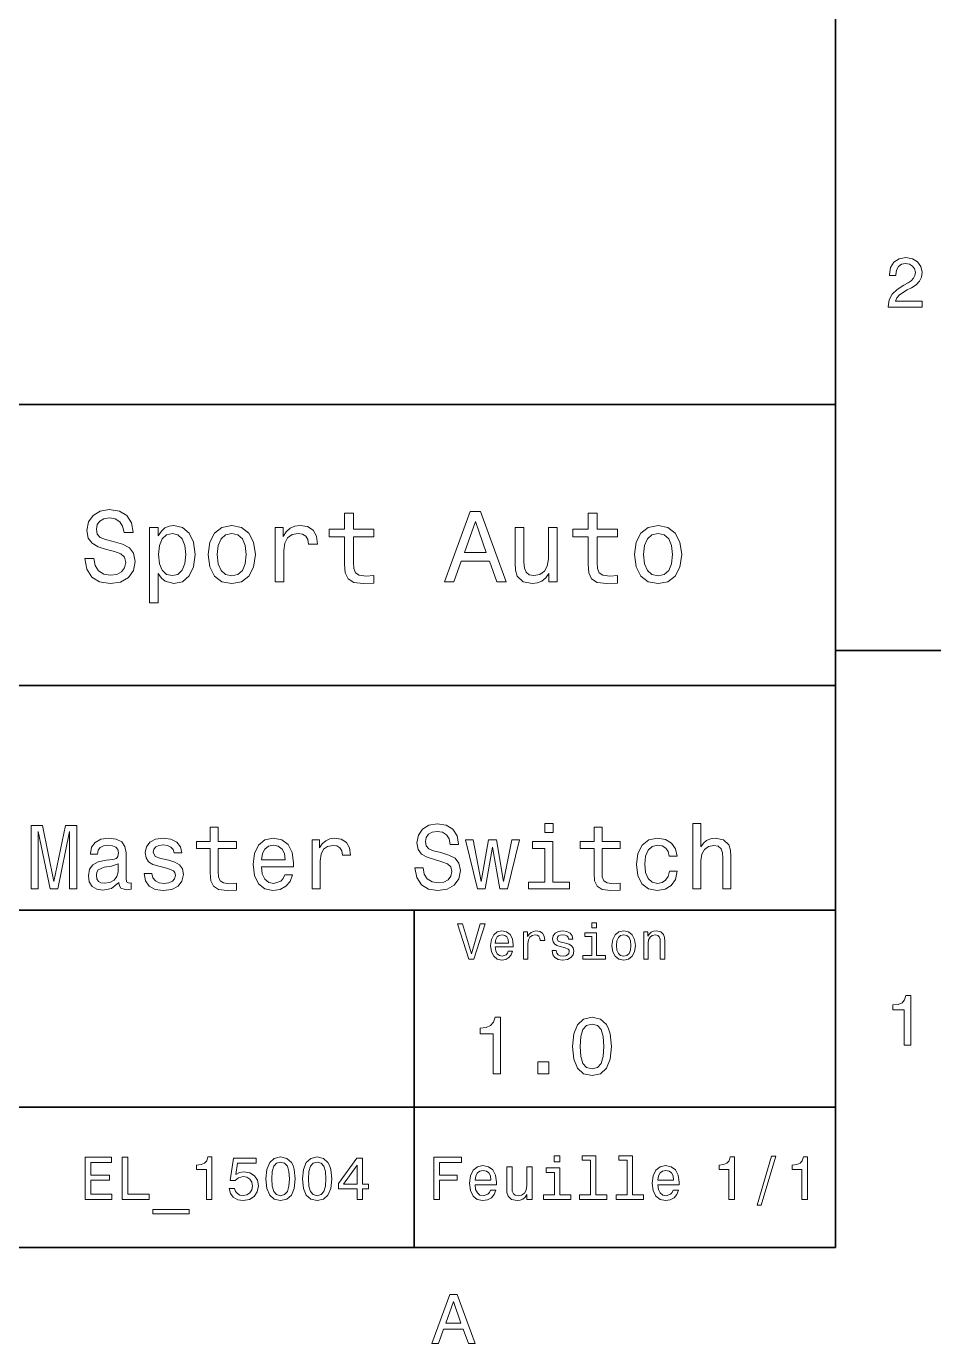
# Model space of a CAD drawing. Extents: x 0 to 297, y 0 to 210.
# Drawn here: x 229.4 to 294.5, y 3.2 to 96.9 of the extents above; entities that cross this region are included whole.
import ezdxf

# ---------------------------------------------------------------- set-up
doc = ezdxf.new("R2010")
doc.units = 0

msp = doc.modelspace()

# ---------------------------------------------------------------- linework, layer by layer
at = {"color": 7, "lineweight": 35}
for p, q in [((287, 10), (287, 200)), ((97, 70), (287, 70)), ((287, 70), (287, 10)), ((162, 50), (287, 50)), ((162, 34), (287, 34)), ((257, 10), (257, 34)), ((162, 20), (287, 20)), ((10, 10), (287, 10)), ((97, 10), (287, 10))]:
    msp.add_line(p, q, dxfattribs=at)
at = {"color": 7, "lineweight": 35, "ltscale": 0.1875}
msp.add_line((287, 52.5), (294.5, 52.5), dxfattribs=at)
at = {"color": 7, "lineweight": 13}
for points in [[(290.76947, 76.916786), (293.175079, 76.916786), (293.175079, 77.350502), (291.273773, 77.350502), (291.3797, 77.587532), (291.561249, 77.784218), (292.121033, 78.142288), (292.418579, 78.293587), (292.751434, 78.510445), (292.988464, 78.762604), (293.124634, 79.060158), (293.175079, 79.398056), (293.089355, 79.821686), (292.852325, 80.154541), (292.489197, 80.366356), (292.020172, 80.442001), (291.536041, 80.35627), (291.167877, 80.119232), (290.930847, 79.740997), (290.850159, 79.241714), (290.850159, 79.171112), (291.309082, 79.171112), (291.309082, 79.211456), (291.354462, 79.554398), (291.490631, 79.806557), (291.707489, 79.967941), (291.994965, 80.023415), (292.287476, 79.972984), (292.504333, 79.846901), (292.645538, 79.650215), (292.695984, 79.403099), (292.660675, 79.171112), (292.56485, 78.974426), (292.403473, 78.802956), (292.181549, 78.651657), (291.884003, 78.490273), (291.389771, 78.177589), (291.041779, 77.844742), (290.835022, 77.441284), (290.76947, 76.931915)], [(234.20462, 59.030979), (233.548996, 59.030979), (233.693085, 58.267288), (234.053314, 57.70533), (234.608078, 57.366714), (235.357361, 57.244236), (236.099426, 57.359509), (236.654175, 57.67651), (237.007202, 58.17363), (237.136902, 58.82925), (237.028824, 59.420029), (236.726227, 59.801872), (236.236313, 60.054031), (235.580704, 60.241352), (235.018738, 60.378242), (234.651306, 60.536743), (234.442368, 60.767288), (234.377533, 61.127522), (234.442368, 61.451729), (234.629684, 61.696686), (234.917877, 61.862389), (235.314133, 61.920029), (235.71759, 61.84798), (236.034592, 61.653458), (236.24353, 61.32925), (236.344391, 60.889767), (237, 60.889767), (237, 60.904179), (236.884735, 61.581409), (236.546112, 62.085732), (236.01297, 62.402737), (235.292511, 62.510807), (234.644104, 62.402737), (234.139771, 62.100143), (233.815567, 61.631844), (233.700287, 61.026657), (233.793961, 60.486309), (234.067734, 60.118874), (234.5, 59.873917), (235.09079, 59.6866), (235.674362, 59.520893), (236.113831, 59.362389), (236.380402, 59.131844), (236.47406, 58.757202), (236.387619, 58.375359), (236.164276, 58.087173), (235.825653, 57.907059), (235.386169, 57.849422), (234.896255, 57.928673), (234.521622, 58.159222), (234.283875, 58.533859)], [(252.05043, 60.579971), (252.05043, 58.64193), (252.093658, 58.015129), (252.29538, 57.582851), (252.698853, 57.330688), (253.383286, 57.244236), (254.132568, 57.280258), (254.132568, 57.827808), (253.585022, 57.78458), (253.087891, 57.842216), (252.82132, 58.022331), (252.706055, 58.324928), (252.684448, 58.75), (252.684448, 60.579971), (254.132568, 60.579971), (254.132568, 61.120316), (252.684448, 61.120316), (252.684448, 62.251438), (252.05043, 62.251438), (252.05043, 61.120316), (250.955322, 61.120316), (250.955322, 60.579971)], [(259.175781, 57.381123), (259.838623, 57.381123), (260.364563, 58.850864), (262.360229, 58.850864), (262.886169, 57.381123), (263.563416, 57.381123), (261.733429, 62.388329), (260.998566, 62.388329)], [(269.399109, 60.579971), (269.399109, 58.64193), (269.442352, 58.015129), (269.644073, 57.582851), (270.047546, 57.330688), (270.731995, 57.244236), (271.481262, 57.280258), (271.481262, 57.827808), (270.933716, 57.78458), (270.436584, 57.842216), (270.170013, 58.022331), (270.054749, 58.324928), (270.033142, 58.75), (270.033142, 60.579971), (271.481262, 60.579971), (271.481262, 61.120316), (270.033142, 61.120316), (270.033142, 62.251438), (269.399109, 62.251438), (269.399109, 61.120316), (268.304016, 61.120316), (268.304016, 60.579971)], [(238.786743, 60.652016), (238.786743, 61.25), (238.15274, 61.25), (238.15274, 55.882565), (238.786743, 55.882565), (238.786743, 57.971901), (239.010101, 57.633286), (239.262253, 57.409943), (239.896271, 57.244236), (240.50145, 57.381123), (240.976959, 57.791786), (241.286743, 58.440201), (241.402023, 59.319164), (241.286743, 60.190922), (240.976959, 60.839336), (240.50145, 61.242794), (239.896271, 61.386887), (239.550446, 61.343658), (239.255051, 61.206772), (239.002899, 60.976223)], [(242.338623, 59.311958), (242.453888, 58.432995), (242.785309, 57.78458), (243.311249, 57.381123), (244.017303, 57.244236), (244.716141, 57.381123), (245.242081, 57.777374), (245.573486, 58.425793), (245.695969, 59.311958), (245.573486, 60.190922), (245.242081, 60.846542), (244.716141, 61.242794), (244.017303, 61.386887), (243.311249, 61.242794), (242.785309, 60.839336), (242.453888, 60.190922)], [(247.100861, 57.381123), (247.734863, 57.381123), (247.734863, 59.592937), (247.799713, 60.12608), (247.994232, 60.507923), (248.311249, 60.738472), (248.736313, 60.817722), (249.053314, 60.767288), (249.291077, 60.623199), (249.435165, 60.378242), (249.485596, 60.046829), (250.126801, 60.046829), (250.040344, 60.630402), (249.802597, 61.048271), (249.406342, 61.30043), (248.865997, 61.386887), (248.498566, 61.32925), (248.181549, 61.185158), (247.900574, 60.940201), (247.677246, 60.608788), (247.677246, 61.25), (247.100861, 61.25)], [(260.595093, 59.463257), (261.365997, 61.667866), (262.136902, 59.463257)], [(267.194519, 61.25), (266.560516, 61.25), (266.560516, 59.016571), (266.488464, 58.497837), (266.279541, 58.123196), (265.955322, 57.892651), (265.530243, 57.820602), (265.19165, 57.878242), (264.975494, 58.051151), (264.853027, 58.346542), (264.824219, 58.764408), (264.824219, 61.25), (264.190186, 61.25), (264.190186, 58.706772), (264.211792, 58.195244), (264.348694, 57.770172), (264.766571, 57.381123), (265.436584, 57.244236), (265.796814, 57.294666), (266.106628, 57.424351), (266.373199, 57.647694), (266.589325, 57.971901), (266.589325, 57.381123), (267.194519, 57.381123)], [(272.698853, 59.311958), (272.814117, 58.432995), (273.145508, 57.78458), (273.671448, 57.381123), (274.377502, 57.244236), (275.076355, 57.381123), (275.602295, 57.777374), (275.933716, 58.425793), (276.056183, 59.311958), (275.933716, 60.190922), (275.602295, 60.846542), (275.076355, 61.242794), (274.377502, 61.386887), (273.671448, 61.242794), (273.145508, 60.839336), (272.814117, 60.190922)], [(239.788193, 57.8134), (239.363129, 57.907059), (239.053314, 58.195244), (238.858795, 58.663544), (238.793945, 59.319164), (238.858795, 59.967579), (239.053314, 60.435879), (239.363129, 60.716858), (239.788193, 60.817722), (240.177246, 60.716858), (240.48703, 60.428673), (240.681564, 59.960373), (240.753601, 59.319164), (240.681564, 58.67075), (240.48703, 58.195244), (240.177246, 57.907059)], [(242.98703, 59.319164), (243.05188, 59.967579), (243.253601, 60.435879), (243.57782, 60.72406), (244.017303, 60.824928), (244.449585, 60.72406), (244.773773, 60.443081), (244.97551, 59.967579), (245.047546, 59.319164), (244.97551, 58.663544), (244.773773, 58.188038), (244.449585, 57.899853), (244.017303, 57.806194), (243.57782, 57.899853), (243.253601, 58.188038), (243.05188, 58.663544)], [(273.34726, 59.319164), (273.412109, 59.967579), (273.613831, 60.435879), (273.938019, 60.72406), (274.377502, 60.824928), (274.809784, 60.72406), (275.134003, 60.443081), (275.335724, 59.967579), (275.407776, 59.319164), (275.335724, 58.663544), (275.134003, 58.188038), (274.809784, 57.899853), (274.377502, 57.806194), (273.938019, 57.899853), (273.613831, 58.188038), (273.412109, 58.663544)], [(229.734161, 35.530258), (230.233429, 35.530258), (230.233429, 39.615273), (231.07637, 35.530258), (231.634003, 35.530258), (232.470459, 39.615273), (232.470459, 35.530258), (232.976227, 35.530258), (232.976227, 40.030258), (232.185165, 40.030258), (231.355194, 36.061958), (230.531708, 40.030258), (229.734161, 40.030258)], [(242.48848, 38.409222), (242.48848, 36.664986), (242.527374, 36.100864), (242.708939, 35.711815), (243.072052, 35.484871), (243.688049, 35.407059), (244.362396, 35.43948), (244.362396, 35.932274), (243.869598, 35.893372), (243.422195, 35.945244), (243.182281, 36.107349), (243.078537, 36.379681), (243.059082, 36.762245), (243.059082, 38.409222), (244.362396, 38.409222), (244.362396, 38.895531), (243.059082, 38.895531), (243.059082, 39.913544), (242.48848, 39.913544), (242.48848, 38.895531), (241.502884, 38.895531), (241.502884, 38.409222)], [(257.654907, 37.015129), (257.06485, 37.015129), (257.194519, 36.327808), (257.518738, 35.822044), (258.018005, 35.517288), (258.692383, 35.407059), (259.360229, 35.510807), (259.859497, 35.796108), (260.177246, 36.243515), (260.293945, 36.833572), (260.196686, 37.365273), (259.924347, 37.708931), (259.483429, 37.935879), (258.893372, 38.104465), (258.387604, 38.227665), (258.056915, 38.370316), (257.868896, 38.577808), (257.810516, 38.902016), (257.868896, 39.193802), (258.037476, 39.414265), (258.296844, 39.5634), (258.653442, 39.615273), (259.016571, 39.55043), (259.30188, 39.375359), (259.489929, 39.083572), (259.580688, 38.688038), (260.170746, 38.688038), (260.170746, 38.701008), (260.067017, 39.310516), (259.762268, 39.764408), (259.28241, 40.049709), (258.634003, 40.146973), (258.050446, 40.049709), (257.596558, 39.777374), (257.304749, 39.355907), (257.201019, 38.811237), (257.285309, 38.324928), (257.531708, 37.994236), (257.920746, 37.773773), (258.452454, 37.605186), (258.977661, 37.456051), (259.373199, 37.3134), (259.613098, 37.105907), (259.697418, 36.76873), (259.619598, 36.425072), (259.418579, 36.165707), (259.113831, 36.003601), (258.718292, 35.951729), (258.277374, 36.023052), (257.940216, 36.230545), (257.726227, 36.567722)], [(266.907776, 40.185879), (266.304749, 40.185879), (266.304749, 39.537464), (266.907776, 39.537464)], [(269.812683, 38.409222), (269.812683, 36.664986), (269.851593, 36.100864), (270.033142, 35.711815), (270.39624, 35.484871), (271.012268, 35.407059), (271.686584, 35.43948), (271.686584, 35.932274), (271.193787, 35.893372), (270.746399, 35.945244), (270.50647, 36.107349), (270.40274, 36.379681), (270.383301, 36.762245), (270.383301, 38.409222), (271.686584, 38.409222), (271.686584, 38.895531), (270.383301, 38.895531), (270.383301, 39.913544), (269.812683, 39.913544), (269.812683, 38.895531), (268.827087, 38.895531), (268.827087, 38.409222)], [(276.854462, 35.530258), (277.425079, 35.530258), (277.425079, 37.540344), (277.483429, 38.000721), (277.671478, 38.337894), (277.963257, 38.545387), (278.352295, 38.623199), (278.663544, 38.558357), (278.858063, 38.383286), (278.955322, 38.091499), (278.987762, 37.70245), (278.987762, 35.530258), (279.55835, 35.530258), (279.55835, 37.819164), (279.53241, 38.279537), (279.41571, 38.662102), (279.033142, 39.012245), (278.436584, 39.135445), (278.112396, 39.090057), (277.833557, 38.966858), (277.600159, 38.772331), (277.425079, 38.506485), (277.425079, 40.185879), (276.854462, 40.185879)], [(235.984863, 35.98415), (235.984863, 35.964695), (236.017303, 35.744236), (236.114563, 35.588615), (236.523056, 35.465416), (236.84079, 35.517288), (236.84079, 35.958214), (236.70462, 35.938759), (236.523056, 36.023052), (236.490631, 36.282421), (236.490631, 38.085014), (236.412827, 38.545387), (236.185883, 38.869595), (235.790344, 39.064121), (235.232712, 39.135445), (234.688049, 39.057636), (234.286026, 38.837173), (234.033142, 38.493515), (233.948853, 38.039623), (233.948853, 38.000721), (234.46109, 38.000721), (234.506485, 38.273052), (234.649139, 38.467579), (234.882568, 38.584293), (235.213257, 38.629681), (235.530975, 38.59726), (235.757935, 38.5), (235.894104, 38.331409), (235.939484, 38.09798), (235.913544, 37.825645), (235.809799, 37.68948), (235.550446, 37.624638), (235.064117, 37.572765), (234.506485, 37.456051), (234.110962, 37.248558), (233.877533, 36.924351), (233.806198, 36.444523), (233.871033, 36.016571), (234.072052, 35.698845), (234.396255, 35.497837), (234.843658, 35.426514), (235.446686, 35.562679)], [(239.525223, 37.559795), (238.97406, 37.68948), (238.565567, 37.838615), (238.429398, 38.143372), (238.468307, 38.357346), (238.604462, 38.512966), (238.824936, 38.610229), (239.142654, 38.649136), (239.447418, 38.610229), (239.687317, 38.493515), (239.842957, 38.318443), (239.907776, 38.085014), (240.465424, 38.085014), (240.465424, 38.09798), (240.368164, 38.519451), (240.10231, 38.850143), (239.687317, 39.057636), (239.142654, 39.135445), (238.591507, 39.057636), (238.189484, 38.843658), (237.936615, 38.525936), (237.858795, 38.123917), (237.917145, 37.734871), (238.098709, 37.462536), (238.396973, 37.268009), (238.831421, 37.131844), (239.466858, 36.976223), (239.855911, 36.814121), (239.959656, 36.684437), (239.998566, 36.489914), (239.940216, 36.25), (239.784592, 36.068443), (239.531708, 35.951729), (239.194519, 35.912823), (238.837906, 35.951729), (238.578537, 36.087894), (238.403473, 36.308357), (238.332138, 36.61311), (237.780975, 36.61311), (237.871765, 36.094379), (238.137604, 35.7183), (238.559082, 35.491352), (239.142654, 35.407059), (239.752167, 35.491352), (240.199585, 35.7183), (240.471909, 36.081409), (240.569168, 36.554752), (240.497833, 36.963257), (240.296844, 37.242073), (239.966141, 37.42363)], [(246.126083, 37.105907), (248.408508, 37.105907), (248.414993, 37.371758), (248.311249, 38.117435), (248.02594, 38.675072), (247.572052, 39.012245), (246.969025, 39.135445), (246.378967, 39.005764), (245.925079, 38.642651), (245.633301, 38.052593), (245.529541, 37.274494), (245.626801, 36.476944), (245.918594, 35.893372), (246.365997, 35.530258), (246.94957, 35.407059), (247.455338, 35.491352), (247.870331, 35.711815), (248.175079, 36.061958), (248.350159, 36.528816), (247.786026, 36.528816), (247.669312, 36.269451), (247.500732, 36.074928), (247.020905, 35.919308), (246.651306, 35.990631), (246.372482, 36.217579), (246.190918, 36.587173), (246.126083, 37.086452)], [(246.126083, 37.585735), (246.197418, 38.033138), (246.372482, 38.363831), (246.638336, 38.564842), (246.98848, 38.636166), (247.332138, 38.564842), (247.597992, 38.363831), (247.760101, 38.033138), (247.818451, 37.585735)], [(249.744232, 35.530258), (250.31485, 35.530258), (250.31485, 37.520893), (250.373199, 38.000721), (250.548279, 38.344379), (250.833588, 38.551872), (251.216141, 38.623199), (251.501434, 38.577808), (251.715424, 38.448124), (251.845108, 38.227665), (251.890503, 37.929394), (252.46759, 37.929394), (252.389771, 38.454609), (252.175797, 38.830692), (251.819168, 39.057636), (251.332855, 39.135445), (251.002167, 39.083572), (250.716858, 38.953888), (250.463989, 38.733429), (250.26297, 38.435158), (250.26297, 39.012245), (249.744232, 39.012245)], [(262.064117, 35.530258), (262.582855, 38.48703), (263.101593, 35.530258), (263.64624, 35.530258), (264.502167, 39.012245), (263.951019, 39.012245), (263.373932, 36.055473), (262.861664, 39.012245), (262.297546, 39.012245), (261.785309, 36.055473), (261.208221, 39.012245), (260.663544, 39.012245), (261.51947, 35.530258)], [(266.888336, 36.010086), (266.888336, 38.895531), (265.422913, 38.895531), (265.422913, 38.409222), (266.317719, 38.409222), (266.317719, 36.010086), (265.150574, 36.010086), (265.150574, 35.530258), (268.068451, 35.530258), (268.068451, 36.010086)], [(275.168579, 37.858067), (275.732727, 37.858067), (275.615997, 38.376801), (275.337158, 38.785301), (274.90274, 39.038185), (274.338623, 39.135445), (273.716125, 39.005764), (273.242798, 38.642651), (272.944519, 38.052593), (272.84079, 37.261528), (272.938049, 36.476944), (273.229828, 35.893372), (273.690186, 35.530258), (274.319153, 35.407059), (274.876801, 35.504322), (275.311249, 35.776657), (275.609497, 36.204609), (275.739197, 36.775215), (275.194519, 36.775215), (275.09726, 36.412102), (274.91571, 36.139767), (274.656342, 35.97118), (274.338623, 35.919308), (273.943085, 36.003601), (273.657776, 36.262966), (273.482727, 36.684437), (273.424347, 37.280979), (273.482727, 37.864552), (273.664276, 38.286022), (273.956055, 38.545387), (274.338623, 38.636166), (274.675781, 38.577808), (274.92868, 38.428673), (275.09726, 38.182274)], [(235.920029, 36.749279), (235.842224, 36.412102), (235.634735, 36.152737), (235.323486, 35.98415), (234.940918, 35.925793), (234.694519, 35.958214), (234.519455, 36.061958), (234.409225, 36.243515), (234.376801, 36.496395), (234.40274, 36.723343), (234.506485, 36.885445), (234.921478, 37.067001), (235.446686, 37.14481), (235.920029, 37.30043)], [(261.71109, 33.03458), (261.08429, 30.905619), (260.439484, 33.03458), (260.09726, 33.03458), (260.904175, 30.530979), (261.264404, 30.530979), (262.053314, 33.03458)], [(269.992798, 33.117435), (269.657776, 33.117435), (269.657776, 32.757202), (269.992798, 32.757202)], [(262.784576, 31.40634), (264.052582, 31.40634), (264.056183, 31.554033), (263.998566, 31.9683), (263.840057, 32.278099), (263.587891, 32.465416), (263.252869, 32.533859), (262.925079, 32.461815), (262.672913, 32.260086), (262.510803, 31.932276), (262.453156, 31.5), (262.507202, 31.056915), (262.669312, 30.732708), (262.917877, 30.530979), (263.242065, 30.462536), (263.523041, 30.509365), (263.753601, 30.631844), (263.922913, 30.826368), (264.020172, 31.085733), (263.706787, 31.085733), (263.641937, 30.941643), (263.548279, 30.833572), (263.281708, 30.747118), (263.076355, 30.786743), (262.921478, 30.912823), (262.820618, 31.118155), (262.784576, 31.395533)], [(262.784576, 31.672911), (262.824219, 31.921469), (262.921478, 32.105186), (263.069153, 32.216858), (263.263702, 32.256485), (263.45462, 32.216858), (263.602295, 32.105186), (263.692352, 31.921469), (263.724792, 31.672911)], [(264.794678, 30.530979), (265.111664, 30.530979), (265.111664, 31.636887), (265.144104, 31.903458), (265.241364, 32.094379), (265.399841, 32.209652), (265.612396, 32.249279), (265.770905, 32.224064), (265.889771, 32.152016), (265.961823, 32.029537), (265.98703, 31.863832), (266.307648, 31.863832), (266.264404, 32.155621), (266.145538, 32.364552), (265.947418, 32.490635), (265.677246, 32.533859), (265.49353, 32.505043), (265.335022, 32.432995), (265.194519, 32.310516), (265.082855, 32.144814), (265.082855, 32.465416), (264.794678, 32.465416)], [(267.791779, 31.658501), (267.485596, 31.730547), (267.258636, 31.8134), (267.182983, 31.982708), (267.20462, 32.101585), (267.280273, 32.188038), (267.40274, 32.242073), (267.579254, 32.263687), (267.748566, 32.242073), (267.881836, 32.177231), (267.968292, 32.079971), (268.004333, 31.950287), (268.314117, 31.950287), (268.314117, 31.957493), (268.260101, 32.191643), (268.112396, 32.375359), (267.881836, 32.490635), (267.579254, 32.533859), (267.273041, 32.490635), (267.049713, 32.371758), (266.90921, 32.195244), (266.865997, 31.971901), (266.898407, 31.755764), (266.999268, 31.604465), (267.164978, 31.496397), (267.406342, 31.420748), (267.759369, 31.334293), (267.975494, 31.244236), (268.033142, 31.17219), (268.054749, 31.064121), (268.022339, 30.930836), (267.935883, 30.829971), (267.79538, 30.765129), (267.608063, 30.743515), (267.409943, 30.765129), (267.265839, 30.840778), (267.168579, 30.963255), (267.128967, 31.132565), (266.822754, 31.132565), (266.873199, 30.844379), (267.020905, 30.635447), (267.255035, 30.509365), (267.579254, 30.462536), (267.917877, 30.509365), (268.166412, 30.635447), (268.317719, 30.837175), (268.371765, 31.100143), (268.332123, 31.327089), (268.220459, 31.481987), (268.036743, 31.582851)], [(269.981995, 30.79755), (269.981995, 32.400574), (269.167877, 32.400574), (269.167877, 32.130402), (269.664978, 32.130402), (269.664978, 30.79755), (269.016571, 30.79755), (269.016571, 30.530979), (270.637604, 30.530979), (270.637604, 30.79755)], [(271.087891, 31.496397), (271.145538, 31.056915), (271.311249, 30.732708), (271.574219, 30.530979), (271.927246, 30.462536), (272.276672, 30.530979), (272.539612, 30.729107), (272.705322, 31.053314), (272.766571, 31.496397), (272.705322, 31.935879), (272.539612, 32.263687), (272.276672, 32.461815), (271.927246, 32.533859), (271.574219, 32.461815), (271.311249, 32.260086), (271.145538, 31.935879)], [(271.412109, 31.5), (271.444519, 31.824207), (271.54538, 32.058357), (271.707489, 32.20245), (271.927246, 32.25288), (272.143372, 32.20245), (272.305481, 32.061958), (272.406342, 31.824207), (272.442352, 31.5), (272.406342, 31.17219), (272.305481, 30.934437), (272.143372, 30.790344), (271.927246, 30.743515), (271.707489, 30.790344), (271.54538, 30.934437), (271.444519, 31.17219)], [(273.350159, 30.530979), (273.667145, 30.530979), (273.667145, 31.647694), (273.699554, 31.903458), (273.804047, 32.090778), (273.966125, 32.206051), (274.182281, 32.249279), (274.355194, 32.213257), (274.463257, 32.115993), (274.517303, 31.95389), (274.535309, 31.737751), (274.535309, 30.530979), (274.852295, 30.530979), (274.852295, 31.802593), (274.837891, 32.058357), (274.773041, 32.270893), (274.560516, 32.465416), (274.229095, 32.533859), (274.04538, 32.508644), (273.890503, 32.440201), (273.757202, 32.324928), (273.65274, 32.170029), (273.65274, 32.465416), (273.350159, 32.465416)], [(291.909241, 24.416786), (292.368164, 24.416786), (292.368164, 27.942001), (292.025208, 27.942001), (291.934448, 27.634365), (291.752899, 27.427593), (291.475525, 27.306557), (291.092224, 27.266211), (291.092224, 26.90814), (291.909241, 26.90814)], [(262.631134, 22.360231), (263.155609, 22.360231), (263.155609, 26.38905), (262.763702, 26.38905), (262.659943, 26.037464), (262.452454, 25.801153), (262.135437, 25.662825), (261.697418, 25.616714), (261.697418, 25.207493), (262.631134, 25.207493)], [(268.285309, 24.314121), (268.371765, 23.409224), (268.642639, 22.763689), (269.074921, 22.371759), (269.674347, 22.244957), (270.268005, 22.371759), (270.700287, 22.763689), (270.965424, 23.409224), (271.057648, 24.314121), (270.965424, 25.213257), (270.855896, 25.570606), (270.700287, 25.864553), (270.268005, 26.256485), (269.674347, 26.38905), (269.074921, 26.256485), (268.642639, 25.858791), (268.371765, 25.213257)], [(268.838623, 24.314121), (268.884735, 25.011528), (269.028809, 25.51297), (269.288177, 25.806917), (269.674347, 25.910664), (270.054749, 25.806917), (270.314117, 25.51297), (270.458221, 25.011528), (270.504333, 24.314121), (270.458221, 23.610952), (270.314117, 23.10951), (270.054749, 22.815563), (269.674347, 22.717581), (269.288177, 22.815563), (269.028809, 23.10951), (268.884735, 23.610952)], [(265.806915, 22.360231), (266.602295, 22.360231), (266.602295, 23.219021), (265.806915, 23.219021)], [(233.574921, 13.428675), (235.476944, 13.428675), (235.476944, 13.791787), (233.97261, 13.791787), (233.97261, 14.807637), (235.312668, 14.807637), (235.312668, 15.166427), (233.97261, 15.166427), (233.97261, 16.065563), (235.442352, 16.065563), (235.442352, 16.428675), (233.574921, 16.428675)], [(236.207489, 13.428675), (238.135437, 13.428675), (238.135437, 13.791787), (236.605179, 13.791787), (236.605179, 16.428675), (236.207489, 16.428675)], [(242.211807, 13.428675), (242.605179, 13.428675), (242.605179, 16.450289), (242.311234, 16.450289), (242.233429, 16.1866), (242.077805, 16.009367), (241.840057, 15.905621), (241.51152, 15.871038), (241.51152, 15.564121), (242.211807, 15.564121)], [(243.819885, 14.211096), (243.914978, 13.856628), (244.126801, 13.579971), (244.438034, 13.407061), (244.835724, 13.342219), (245.272324, 13.42003), (245.613831, 13.631845), (245.829971, 13.969021), (245.912094, 14.401298), (245.838608, 14.803314), (245.631119, 15.118876), (245.306915, 15.322046), (244.887604, 15.395534), (244.5634, 15.34366), (244.312668, 15.201009), (244.433716, 16.009367), (245.747833, 16.009367), (245.747833, 16.363834), (244.144089, 16.363834), (243.906342, 14.773055), (244.252151, 14.773055), (244.502869, 14.976225), (244.822754, 15.049712), (245.099411, 15.002162), (245.311234, 14.863833), (245.445236, 14.652018), (245.492783, 14.379683), (245.445236, 14.107349), (245.306915, 13.895534), (245.095093, 13.761528), (244.822754, 13.713977), (244.593658, 13.744237), (244.416412, 13.84366), (244.286743, 13.99928), (244.221893, 14.211096)], [(246.452438, 14.894093), (246.517288, 14.215418), (246.720459, 13.731268), (247.044662, 13.43732), (247.494232, 13.342219), (247.939468, 13.43732), (248.263687, 13.731268), (248.462524, 14.215418), (248.531693, 14.894093), (248.462524, 15.568444), (248.380402, 15.836456), (248.263687, 16.056917), (247.939468, 16.350864), (247.494232, 16.450289), (247.044662, 16.350864), (246.720459, 16.052593), (246.517288, 15.568444)], [(246.867432, 14.894093), (246.902008, 15.417148), (247.010086, 15.793228), (247.204605, 16.013689), (247.494232, 16.091499), (247.779526, 16.013689), (247.97406, 15.793228), (248.082123, 15.417148), (248.116714, 14.894093), (248.082123, 14.366715), (247.97406, 13.990634), (247.779526, 13.770173), (247.494232, 13.696686), (247.204605, 13.770173), (247.010086, 13.990634), (246.902008, 14.366715)], [(249.054749, 14.894093), (249.119583, 14.215418), (249.322754, 13.731268), (249.646973, 13.43732), (250.096527, 13.342219), (250.541779, 13.43732), (250.865982, 13.731268), (251.064835, 14.215418), (251.134003, 14.894093), (251.064835, 15.568444), (250.982697, 15.836456), (250.865982, 16.056917), (250.541779, 16.350864), (250.096527, 16.450289), (249.646973, 16.350864), (249.322754, 16.052593), (249.119583, 15.568444)], [(249.469727, 14.894093), (249.504318, 15.417148), (249.612381, 15.793228), (249.806915, 16.013689), (250.096527, 16.091499), (250.381836, 16.013689), (250.576355, 15.793228), (250.684433, 15.417148), (250.719009, 14.894093), (250.684433, 14.366715), (250.576355, 13.990634), (250.381836, 13.770173), (250.096527, 13.696686), (249.806915, 13.770173), (249.612381, 13.990634), (249.504318, 14.366715)], [(252.936584, 13.428675), (253.325638, 13.428675), (253.325638, 14.172191), (253.753601, 14.172191), (253.753601, 14.518012), (253.325638, 14.518012), (253.325638, 16.363834), (252.932266, 16.363834), (251.618149, 14.552594), (251.618149, 14.172191), (252.936584, 14.172191)], [(258.414978, 13.428675), (258.817017, 13.428675), (258.817017, 14.807637), (260.079254, 14.807637), (260.079254, 15.166427), (258.817017, 15.166427), (258.817017, 16.065563), (260.368866, 16.065563), (260.368866, 16.428675), (258.414978, 16.428675)], [(267.389038, 16.532421), (266.98703, 16.532421), (266.98703, 16.100145), (267.389038, 16.100145)], [(269.572052, 16.212536), (269.572052, 13.748559), (268.789612, 13.748559), (268.789612, 13.428675), (270.73056, 13.428675), (270.73056, 13.748559), (269.952454, 13.748559), (269.952454, 16.532421), (268.975494, 16.532421), (268.975494, 16.212536)], [(272.174347, 16.212536), (272.174347, 13.748559), (271.391937, 13.748559), (271.391937, 13.428675), (273.332855, 13.428675), (273.332855, 13.748559), (272.554749, 13.748559), (272.554749, 16.532421), (271.57782, 16.532421), (271.57782, 16.212536)], [(279.416443, 13.428675), (279.809814, 13.428675), (279.809814, 16.450289), (279.515839, 16.450289), (279.438049, 16.1866), (279.28241, 16.009367), (279.044678, 15.905621), (278.716125, 15.871038), (278.716125, 15.564121), (279.416443, 15.564121)], [(281.42218, 13.026657), (281.720459, 13.026657), (282.766571, 16.510807), (282.463989, 16.510807)], [(284.621033, 13.428675), (285.014404, 13.428675), (285.014404, 16.450289), (284.720459, 16.450289), (284.642639, 16.1866), (284.48703, 16.009367), (284.249268, 15.905621), (283.920746, 15.871038), (283.920746, 15.564121), (284.621033, 15.564121)], [(251.981262, 14.518012), (252.936584, 15.862392), (252.936584, 14.518012)], [(261.341492, 14.479107), (262.863098, 14.479107), (262.867432, 14.656341), (262.798279, 15.153459), (262.608063, 15.525217), (262.305481, 15.75), (261.903473, 15.832133), (261.510101, 15.745678), (261.207489, 15.503603), (261.01297, 15.110231), (260.943817, 14.591499), (261.008636, 14.059798), (261.203156, 13.67075), (261.501434, 13.428675), (261.890503, 13.346542), (262.227661, 13.402739), (262.504333, 13.549712), (262.707489, 13.783141), (262.824219, 14.09438), (262.44812, 14.09438), (262.370331, 13.92147), (262.257935, 13.791787), (261.938049, 13.688041), (261.69165, 13.735591), (261.505768, 13.886888), (261.384735, 14.133286), (261.341492, 14.466139)], [(261.341492, 14.798992), (261.389038, 15.097262), (261.505768, 15.317724), (261.682983, 15.45173), (261.916412, 15.49928), (262.145538, 15.45173), (262.322754, 15.317724), (262.430847, 15.097262), (262.469727, 14.798992)], [(265.400574, 15.75), (265.020172, 15.75), (265.020172, 14.409943), (264.976959, 14.098703), (264.851593, 13.873919), (264.657074, 13.735591), (264.402008, 13.692364), (264.198853, 13.726946), (264.069153, 13.830692), (263.995667, 14.007925), (263.978394, 14.258646), (263.978394, 15.75), (263.597992, 15.75), (263.597992, 14.224064), (263.610962, 13.917148), (263.693085, 13.662104), (263.943817, 13.428675), (264.345825, 13.346542), (264.561951, 13.376801), (264.747833, 13.454611), (264.907776, 13.588617), (265.037476, 13.783141), (265.037476, 13.428675), (265.400574, 13.428675)], [(267.376068, 13.748559), (267.376068, 15.672191), (266.399139, 15.672191), (266.399139, 15.347983), (266.995667, 15.347983), (266.995667, 13.748559), (266.21759, 13.748559), (266.21759, 13.428675), (268.162811, 13.428675), (268.162811, 13.748559)], [(274.353027, 14.479107), (275.874634, 14.479107), (275.878967, 14.656341), (275.809814, 15.153459), (275.619598, 15.525217), (275.317017, 15.75), (274.914978, 15.832133), (274.521606, 15.745678), (274.219025, 15.503603), (274.024506, 15.110231), (273.955322, 14.591499), (274.020172, 14.059798), (274.214691, 13.67075), (274.51297, 13.428675), (274.902008, 13.346542), (275.239197, 13.402739), (275.515839, 13.549712), (275.719025, 13.783141), (275.835724, 14.09438), (275.459656, 14.09438), (275.381836, 13.92147), (275.26944, 13.791787), (274.949554, 13.688041), (274.703186, 13.735591), (274.517303, 13.886888), (274.39624, 14.133286), (274.353027, 14.466139)], [(274.353027, 14.798992), (274.400574, 15.097262), (274.517303, 15.317724), (274.694519, 15.45173), (274.927948, 15.49928), (275.157074, 15.45173), (275.33429, 15.317724), (275.442352, 15.097262), (275.481262, 14.798992)], [(238.386154, 12.711096), (238.386154, 12.408502), (240.988464, 12.408502), (240.988464, 12.711096)], [(258.266846, 3.166787), (258.730835, 3.166787), (259.098999, 4.195605), (260.495972, 4.195605), (260.864105, 3.166787), (261.338165, 3.166787), (260.05719, 6.67183), (259.542786, 6.67183)], [(259.260376, 4.624279), (259.799988, 6.167507), (260.33963, 4.624279)]]:
    msp.add_lwpolyline(points, close=True, dxfattribs=at)

doc.saveas('drawing.dxf')
